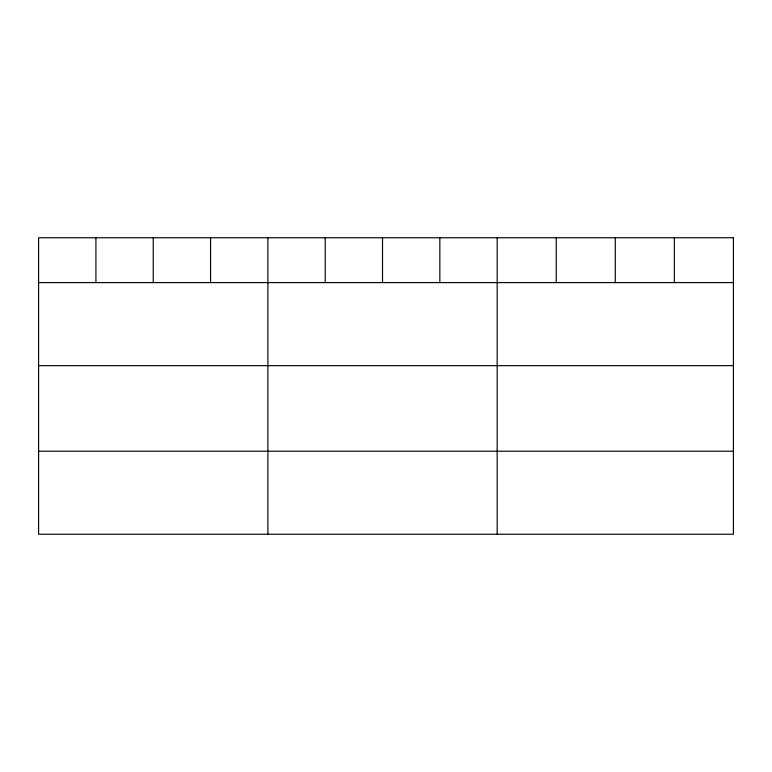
<?xml version="1.0" encoding="UTF-8"?>
<svg xmlns="http://www.w3.org/2000/svg" width="772" height="772" viewBox="0 0 772 772"><rect width="100%" height="100%" fill="white"/><g stroke="black" fill="none" stroke-linecap="round" stroke-linejoin="round"><path stroke-width="1.16" d="M38.6 282.6L733.4 282.6M38.6 365.648L733.4 365.648M38.6 451.205L733.4 451.205M674.342 237.747L674.342 282.6M615.284 237.747L615.284 282.6M556.226 237.747L556.226 282.6M497.168 237.747L497.168 534.253M439.847 237.747L439.847 282.6M382.526 237.747L382.526 282.6M325.205 237.747L325.205 282.6M267.884 237.747L267.884 534.253M210.563 237.747L210.563 282.6M153.242 237.747L153.242 282.6M95.921 237.747L95.921 282.6M733.4 237.747L38.6 237.747L38.6 534.253L733.4 534.253L733.4 237.747"/></g></svg>
